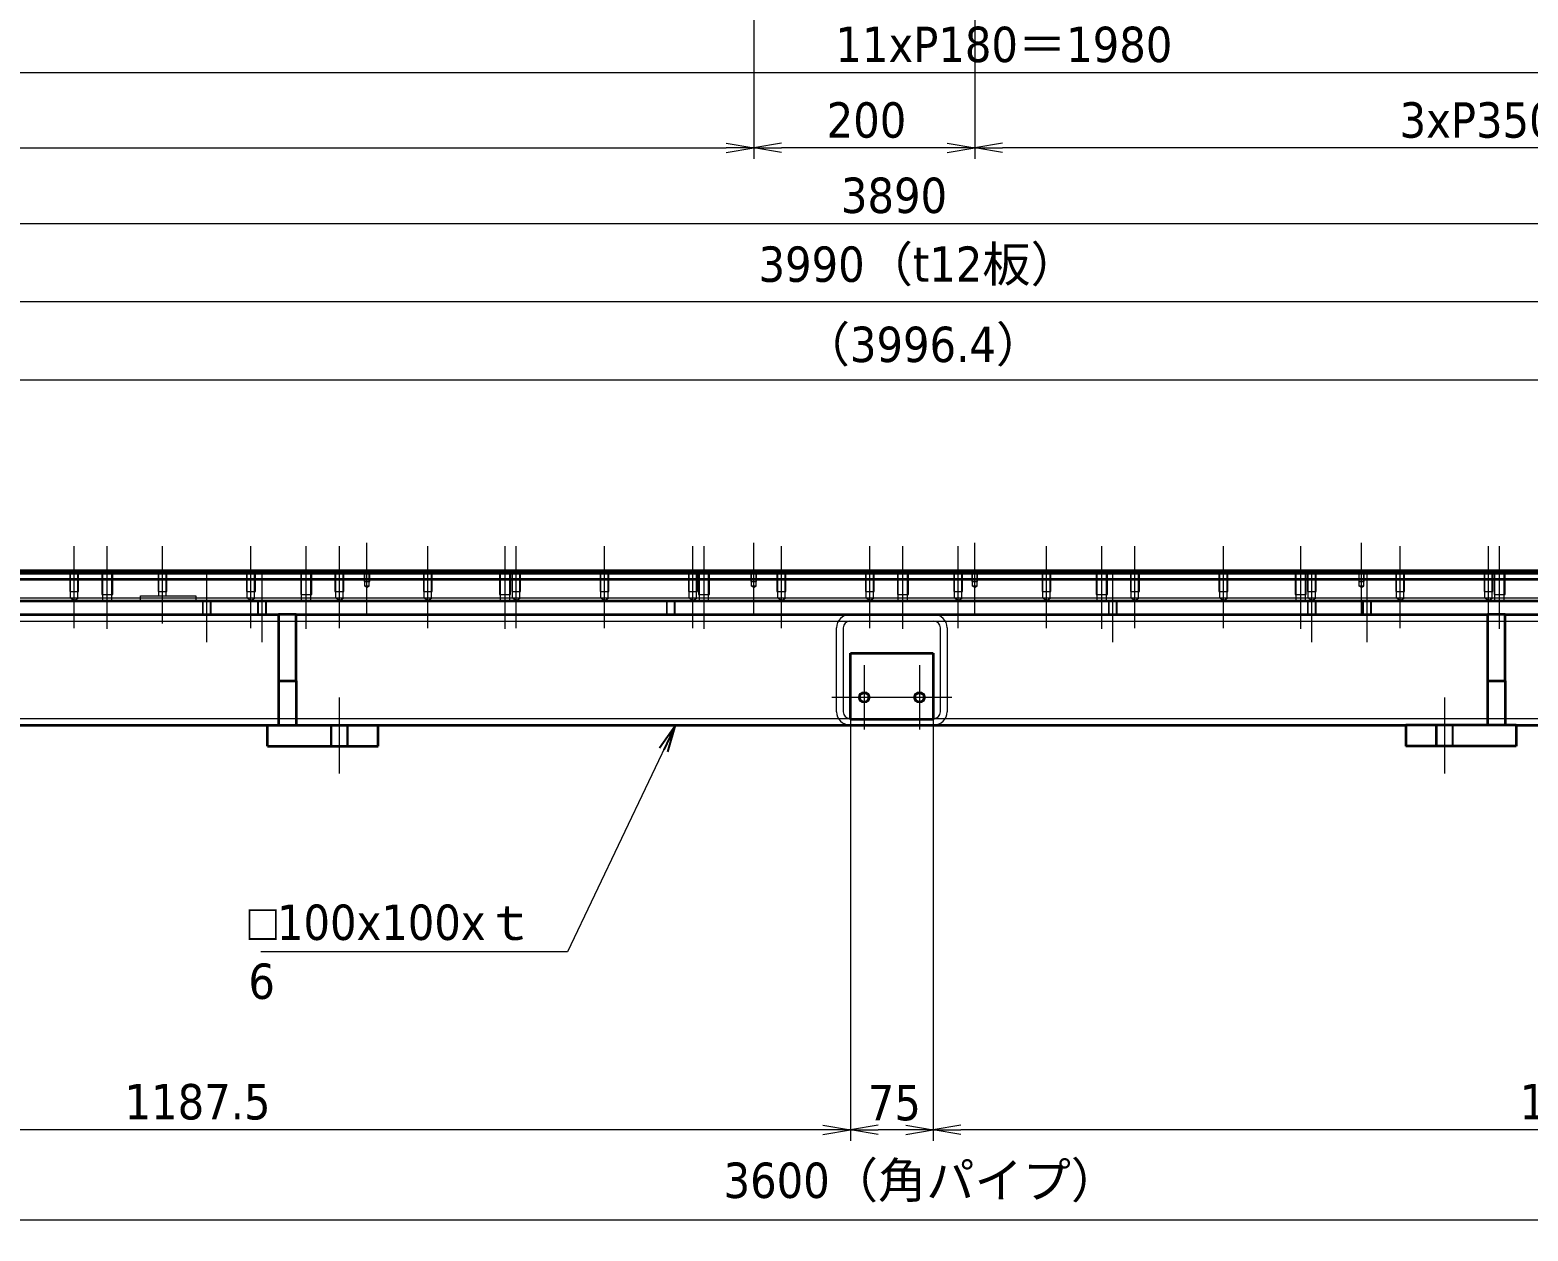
# Model space of a CAD drawing. Header units: millimetres. Extents: x -440 to 8410, y -405 to 5940.
# Drawn here: x 2692 to 4048, y 2594 to 3681 of the extents above; entities that cross this region are included whole.
import ezdxf

# ---------------------------------------------------------------- set-up
doc = ezdxf.new("R2010")
doc.units = ezdxf.units.MM
doc.header["$LTSCALE"] = 10
for name, color, linetype, lineweight in [('Center Mark (ISO)', 7, 'Continuous', 5), ('Centerline (ISO)', 7, 'Continuous', 5), ('Dimension (ISO)', 7, 'Continuous', 25), ('Hidden (ISO)', 7, 'Continuous', 5), ('Symbol (ISO)', 7, 'Continuous', 25), ('Visible (ISO)', 7, 'Continuous', 35), ('Visible Narrow (ISO)', 7, 'Continuous', 5)]:
    doc.layers.add(name, color=color, linetype=linetype, lineweight=lineweight)
doc.styles.add('Note Text (JIS)', font='tahoma.ttf')
doc.dimstyles.new('Default (JIS)', dxfattribs={"dimscale": 10, "dimtxt": 3.2, "dimasz": 2.5, "dimexe": 1, "dimexo": 0, "dimgap": 0.8, "dimtad": 1, "dimrnd": 1e-08, "dimdsep": 46, "dimtxsty": 'Note Text (JIS)', "dimblk": 'OPEN', "dimcen": 0.09, "dimdle": 10, "dimclrd": 7, "dimclre": 7, "dimclrt": 256, "dimadec": 0, "dimazin": 2, "dimtfac": 0.78125, "dimtmove": 0, "dimatfit": 3, "dimldrblk": 'OPEN', "dimfxl": 1, "dimtolj": 1, "dimtzin": 0, "dimlwd": 0, "dimlwe": 0, "dimarcsym": 0})
doc.dimstyles.new('Default (JIS)$7', dxfattribs={"dimscale": 10, "dimtxt": 3.2, "dimasz": 2.5, "dimexe": 1, "dimexo": 0, "dimgap": 0.8, "dimtad": 1, "dimrnd": 1e-08, "dimdsep": 46, "dimtxsty": 'Note Text (JIS)', "dimblk": 'OPEN', "dimcen": 0.09, "dimdle": 10, "dimclrd": 256, "dimclre": 7, "dimclrt": 256, "dimadec": 0, "dimazin": 2, "dimtfac": 0.78125, "dimtmove": 0, "dimatfit": 3, "dimldrblk": 'OPEN', "dimfxl": 1, "dimtolj": 1, "dimtzin": 0, "dimlwd": 0, "dimlwe": 0, "dimarcsym": 0})

# ---------------------------------------------------------------- blocks, each defined once
blk = doc.blocks.new('_Open')
at = {"color": 0, "linetype": 'ByBlock', "lineweight": -2}
for p, q in [((-1, 0.167), (0, 0)), ((-1, -0.167), (0, 0)), ((0, 0), (-1, 0))]:
    blk.add_line(p, q, dxfattribs=at)
blk = doc.blocks.new('*D8')
at = {"layer": 'Defpoints', "color": 0, "linetype": 'Continuous', "transparency": 16777216}
for p in [(1474.2, 4147.5), (5470.6, 4147.5), (5470.6, 3364.8)]:
    blk.add_point(p, dxfattribs=at)
at = {"layer": 'Dimension (ISO)', "color": 7, "linetype": 'Continuous', "lineweight": 0, "transparency": 16777216}
for p, q in [((1474.2, 4147.5), (1474.2, 3354.8)), ((5470.6, 4147.5), (5470.6, 3354.8)), ((1499.2, 3364.8), (5445.6, 3364.8))]:
    blk.add_line(p, q, dxfattribs=at)
at = {"layer": 'Dimension (ISO)', "color": 7, "linetype": 'Continuous', "lineweight": 0, "transparency": 16777216, "xscale": 25, "yscale": 25, "zscale": 25, "rotation": 180}
blk.add_blockref('_Open', (1474.2, 3364.8), dxfattribs=at)
at = {"layer": 'Dimension (ISO)', "color": 7, "linetype": 'Continuous', "lineweight": 0, "transparency": 16777216, "xscale": 25, "yscale": 25, "zscale": 25}
blk.add_blockref('_Open', (5470.6, 3364.8), dxfattribs=at)
at = {"layer": 'Dimension (ISO)', "linetype": 'Continuous', "lineweight": 5, "transparency": 16777216, "insert": (3390.8, 3412.8), "char_height": 32, "attachment_point": 1, "style": 'Note Text (JIS)'}
blk.add_mtext('\\A1;\\fTahoma|b0|i0;（3996.4）', dxfattribs=at)
blk = doc.blocks.new('*D9')
at = {"layer": 'Defpoints', "color": 0, "linetype": 'Continuous', "transparency": 16777216}
for p in [(1477.4, 4147.5), (5467.4, 4147.5), (1477.4, 3435.2)]:
    blk.add_point(p, dxfattribs=at)
at = {"layer": 'Dimension (ISO)', "color": 7, "linetype": 'Continuous', "lineweight": 0, "transparency": 16777216}
for p, q in [((1477.4, 4147.5), (1477.4, 3425.2)), ((5467.4, 4147.5), (5467.4, 3425.2)), ((5442.4, 3435.2), (1502.4, 3435.2))]:
    blk.add_line(p, q, dxfattribs=at)
at = {"layer": 'Dimension (ISO)', "color": 7, "linetype": 'Continuous', "lineweight": 0, "transparency": 16777216, "xscale": 25, "yscale": 25, "zscale": 25, "rotation": 180}
blk.add_blockref('_Open', (1477.4, 3435.2), dxfattribs=at)
at = {"layer": 'Dimension (ISO)', "color": 7, "linetype": 'Continuous', "lineweight": 0, "transparency": 16777216, "xscale": 25, "yscale": 25, "zscale": 25}
blk.add_blockref('_Open', (5467.4, 3435.2), dxfattribs=at)
at = {"layer": 'Dimension (ISO)', "linetype": 'Continuous', "lineweight": 5, "transparency": 16777216, "insert": (3351.7, 3485.4), "char_height": 32, "attachment_point": 1, "style": 'Note Text (JIS)'}
blk.add_mtext('\\A1;\\fTahoma|b0|i0;3990（t12板）', dxfattribs=at)
blk = doc.blocks.new('*D81')
at = {"layer": 'Defpoints', "color": 0, "linetype": 'Continuous', "transparency": 16777216}
for p in [(1672.4, 3064.2), (5272.4, 3064.2), (1672.4, 2604.2)]:
    blk.add_point(p, dxfattribs=at)
at = {"layer": 'Dimension (ISO)', "color": 7, "linetype": 'Continuous', "lineweight": 0, "transparency": 16777216}
for p, q in [((1672.4, 3064.2), (1672.4, 2594.2)), ((5272.4, 3064.2), (5272.4, 2594.2)), ((5247.4, 2604.2), (1697.4, 2604.2))]:
    blk.add_line(p, q, dxfattribs=at)
at = {"layer": 'Dimension (ISO)', "color": 7, "linetype": 'Continuous', "lineweight": 0, "transparency": 16777216, "xscale": 25, "yscale": 25, "zscale": 25, "rotation": 180}
blk.add_blockref('_Open', (1672.4, 2604.2), dxfattribs=at)
at = {"layer": 'Dimension (ISO)', "color": 7, "linetype": 'Continuous', "lineweight": 0, "transparency": 16777216, "xscale": 25, "yscale": 25, "zscale": 25}
blk.add_blockref('_Open', (5272.4, 2604.2), dxfattribs=at)
at = {"layer": 'Dimension (ISO)', "linetype": 'Continuous', "lineweight": 5, "transparency": 16777216, "insert": (3320.1, 2656.2), "char_height": 32, "attachment_point": 1, "style": 'Note Text (JIS)'}
blk.add_mtext('\\A1;\\fTahoma|b0|i0;3600（角パイプ）', dxfattribs=at)
blk = doc.blocks.new('*D88')
at = {"layer": 'Defpoints', "color": 0, "linetype": 'Continuous', "transparency": 16777216}
for p in [(3509.9, 3057.2), (4697.4, 3057.2), (3509.9, 2685.8)]:
    blk.add_point(p, dxfattribs=at)
at = {"layer": 'Dimension (ISO)', "color": 7, "linetype": 'Continuous', "lineweight": 0, "transparency": 16777216}
for p, q in [((3509.9, 3057.2), (3509.9, 2675.8)), ((4697.4, 3057.2), (4697.4, 2675.8)), ((4672.4, 2685.8), (3534.9, 2685.8))]:
    blk.add_line(p, q, dxfattribs=at)
at = {"layer": 'Dimension (ISO)', "color": 7, "linetype": 'Continuous', "lineweight": 0, "transparency": 16777216, "xscale": 25, "yscale": 25, "zscale": 25, "rotation": 180}
blk.add_blockref('_Open', (3509.9, 2685.8), dxfattribs=at)
at = {"layer": 'Dimension (ISO)', "color": 7, "linetype": 'Continuous', "lineweight": 0, "transparency": 16777216, "xscale": 25, "yscale": 25, "zscale": 25}
blk.add_blockref('_Open', (4697.4, 2685.8), dxfattribs=at)
at = {"layer": 'Dimension (ISO)', "linetype": 'Continuous', "lineweight": 5, "transparency": 16777216, "insert": (4040.5, 2727.3), "char_height": 32, "attachment_point": 1, "style": 'Note Text (JIS)'}
blk.add_mtext('\\A1;1187.5', dxfattribs=at)
blk = doc.blocks.new('*D89')
at = {"layer": 'Defpoints', "color": 0, "linetype": 'Continuous', "transparency": 16777216}
for p in [(3434.9, 3057.2), (3509.9, 3057.2), (3434.9, 2685.8)]:
    blk.add_point(p, dxfattribs=at)
at = {"layer": 'Dimension (ISO)', "color": 7, "linetype": 'Continuous', "lineweight": 0, "transparency": 16777216}
for p, q in [((3434.9, 3057.2), (3434.9, 2675.8)), ((3509.9, 3057.2), (3509.9, 2675.8)), ((3484.9, 2685.8), (3459.9, 2685.8))]:
    blk.add_line(p, q, dxfattribs=at)
at = {"layer": 'Dimension (ISO)', "color": 7, "linetype": 'Continuous', "lineweight": 0, "transparency": 16777216, "xscale": 25, "yscale": 25, "zscale": 25, "rotation": 180}
blk.add_blockref('_Open', (3434.9, 2685.8), dxfattribs=at)
at = {"layer": 'Dimension (ISO)', "color": 7, "linetype": 'Continuous', "lineweight": 0, "transparency": 16777216, "xscale": 25, "yscale": 25, "zscale": 25}
blk.add_blockref('_Open', (3509.9, 2685.8), dxfattribs=at)
at = {"layer": 'Dimension (ISO)', "linetype": 'Continuous', "lineweight": 5, "transparency": 16777216, "insert": (3450.6, 2726.5), "char_height": 32, "attachment_point": 1, "style": 'Note Text (JIS)'}
blk.add_mtext('\\A1;75', dxfattribs=at)
blk = doc.blocks.new('*D90')
at = {"layer": 'Defpoints', "color": 0, "linetype": 'Continuous', "transparency": 16777216}
for p in [(2247.4, 3057.2), (3434.9, 3057.2), (2247.4, 2685.8)]:
    blk.add_point(p, dxfattribs=at)
at = {"layer": 'Dimension (ISO)', "color": 7, "linetype": 'Continuous', "lineweight": 0, "transparency": 16777216}
for p, q in [((2247.4, 3057.2), (2247.4, 2675.8)), ((3434.9, 3057.2), (3434.9, 2675.8)), ((3409.9, 2685.8), (2272.4, 2685.8))]:
    blk.add_line(p, q, dxfattribs=at)
at = {"layer": 'Dimension (ISO)', "color": 7, "linetype": 'Continuous', "lineweight": 0, "transparency": 16777216, "xscale": 25, "yscale": 25, "zscale": 25, "rotation": 180}
blk.add_blockref('_Open', (2247.4, 2685.8), dxfattribs=at)
at = {"layer": 'Dimension (ISO)', "color": 7, "linetype": 'Continuous', "lineweight": 0, "transparency": 16777216, "xscale": 25, "yscale": 25, "zscale": 25}
blk.add_blockref('_Open', (3434.9, 2685.8), dxfattribs=at)
at = {"layer": 'Dimension (ISO)', "linetype": 'Continuous', "lineweight": 5, "transparency": 16777216, "insert": (2778, 2727.3), "char_height": 32, "attachment_point": 1, "style": 'Note Text (JIS)'}
blk.add_mtext('\\A1;1187.5', dxfattribs=at)
blk = doc.blocks.new('*D114')
at = {"layer": 'Defpoints', "color": 0, "linetype": 'Continuous', "transparency": 16777216}
for p in [(1527.4, 4122.5), (5417.4, 4122.5), (5417.4, 3506.2)]:
    blk.add_point(p, dxfattribs=at)
at = {"layer": 'Dimension (ISO)', "color": 7, "linetype": 'Continuous', "lineweight": 0, "transparency": 16777216}
for p, q in [((1527.4, 4122.5), (1527.4, 3496.2)), ((5417.4, 4122.5), (5417.4, 3496.2)), ((1552.4, 3506.2), (5392.4, 3506.2))]:
    blk.add_line(p, q, dxfattribs=at)
at = {"layer": 'Dimension (ISO)', "color": 7, "linetype": 'Continuous', "lineweight": 0, "transparency": 16777216, "xscale": 25, "yscale": 25, "zscale": 25, "rotation": 180}
blk.add_blockref('_Open', (1527.4, 3506.2), dxfattribs=at)
at = {"layer": 'Dimension (ISO)', "color": 7, "linetype": 'Continuous', "lineweight": 0, "transparency": 16777216, "xscale": 25, "yscale": 25, "zscale": 25}
blk.add_blockref('_Open', (5417.4, 3506.2), dxfattribs=at)
at = {"layer": 'Dimension (ISO)', "linetype": 'Continuous', "lineweight": 5, "transparency": 16777216, "insert": (3426.3, 3547.7), "char_height": 32, "attachment_point": 1, "style": 'Note Text (JIS)'}
blk.add_mtext('\\A1;3890', dxfattribs=at)
blk = doc.blocks.new('*D184')
at = {"layer": 'Defpoints', "color": 0, "linetype": 'Continuous', "transparency": 16777216}
for p in [(2582.4, 4305.3), (4562.4, 4305.3), (4562.4, 3642.8)]:
    blk.add_point(p, dxfattribs=at)
at = {"layer": 'Dimension (ISO)', "color": 7, "linetype": 'Continuous', "lineweight": 0, "transparency": 16777216}
for p, q in [((2582.4, 4305.3), (2582.4, 3632.8)), ((4562.4, 4305.3), (4562.4, 3632.8)), ((2607.4, 3642.8), (4537.4, 3642.8))]:
    blk.add_line(p, q, dxfattribs=at)
at = {"layer": 'Dimension (ISO)', "color": 7, "linetype": 'Continuous', "lineweight": 0, "transparency": 16777216, "xscale": 25, "yscale": 25, "zscale": 25, "rotation": 180}
blk.add_blockref('_Open', (2582.4, 3642.8), dxfattribs=at)
at = {"layer": 'Dimension (ISO)', "color": 7, "linetype": 'Continuous', "lineweight": 0, "transparency": 16777216, "xscale": 25, "yscale": 25, "zscale": 25}
blk.add_blockref('_Open', (4562.4, 3642.8), dxfattribs=at)
at = {"layer": 'Dimension (ISO)', "linetype": 'Continuous', "lineweight": 5, "transparency": 16777216, "insert": (3421.3, 3684.3), "char_height": 32, "attachment_point": 1, "style": 'Note Text (JIS)'}
blk.add_mtext('\\A1;\\fTahoma|b0|i0;11xP180＝1980', dxfattribs=at)
blk = doc.blocks.new('*D185')
at = {"layer": 'Defpoints', "color": 0, "linetype": 'Continuous', "transparency": 16777216}
for p in [(3547.4, 4339.4), (4597.4, 4339.4), (3547.4, 3574.6)]:
    blk.add_point(p, dxfattribs=at)
at = {"layer": 'Dimension (ISO)', "color": 7, "linetype": 'Continuous', "lineweight": 0, "transparency": 16777216}
for p, q in [((3547.4, 4339.4), (3547.4, 3564.6)), ((4597.4, 4339.4), (4597.4, 3564.6)), ((4572.4, 3574.6), (3572.4, 3574.6))]:
    blk.add_line(p, q, dxfattribs=at)
at = {"layer": 'Dimension (ISO)', "color": 7, "linetype": 'Continuous', "lineweight": 0, "transparency": 16777216, "xscale": 25, "yscale": 25, "zscale": 25, "rotation": 180}
blk.add_blockref('_Open', (3547.4, 3574.6), dxfattribs=at)
at = {"layer": 'Dimension (ISO)', "color": 7, "linetype": 'Continuous', "lineweight": 0, "transparency": 16777216, "xscale": 25, "yscale": 25, "zscale": 25}
blk.add_blockref('_Open', (4597.4, 3574.6), dxfattribs=at)
at = {"layer": 'Dimension (ISO)', "linetype": 'Continuous', "lineweight": 5, "transparency": 16777216, "insert": (3931.9, 3615.9), "char_height": 32, "attachment_point": 1, "style": 'Note Text (JIS)'}
blk.add_mtext('\\A1;\\fTahoma|b0|i0;3xP350＝1050', dxfattribs=at)
blk = doc.blocks.new('*D186')
at = {"layer": 'Defpoints', "color": 0, "linetype": 'Continuous', "transparency": 16777216}
for p in [(3347.4, 4339.4), (3547.4, 4339.4), (3347.4, 3574.6)]:
    blk.add_point(p, dxfattribs=at)
at = {"layer": 'Dimension (ISO)', "color": 7, "linetype": 'Continuous', "lineweight": 0, "transparency": 16777216}
for p, q in [((3347.4, 4339.4), (3347.4, 3564.6)), ((3547.4, 4339.4), (3547.4, 3564.6)), ((3522.4, 3574.6), (3372.4, 3574.6))]:
    blk.add_line(p, q, dxfattribs=at)
at = {"layer": 'Dimension (ISO)', "color": 7, "linetype": 'Continuous', "lineweight": 0, "transparency": 16777216, "xscale": 25, "yscale": 25, "zscale": 25, "rotation": 180}
blk.add_blockref('_Open', (3347.4, 3574.6), dxfattribs=at)
at = {"layer": 'Dimension (ISO)', "color": 7, "linetype": 'Continuous', "lineweight": 0, "transparency": 16777216, "xscale": 25, "yscale": 25, "zscale": 25}
blk.add_blockref('_Open', (3547.4, 3574.6), dxfattribs=at)
at = {"layer": 'Dimension (ISO)', "linetype": 'Continuous', "lineweight": 5, "transparency": 16777216, "insert": (3413.4, 3615.9), "char_height": 32, "attachment_point": 1, "style": 'Note Text (JIS)'}
blk.add_mtext('\\A1;200', dxfattribs=at)
blk = doc.blocks.new('*D188')
at = {"layer": 'Defpoints', "color": 0, "linetype": 'Continuous', "transparency": 16777216}
for p in [(1597.4, 4339.4), (3347.4, 4339.4), (3347.4, 3574.6)]:
    blk.add_point(p, dxfattribs=at)
at = {"layer": 'Dimension (ISO)', "color": 7, "linetype": 'Continuous', "lineweight": 0, "transparency": 16777216}
for p, q in [((1597.4, 4339.4), (1597.4, 3564.6)), ((3347.4, 4339.4), (3347.4, 3564.6)), ((1622.4, 3574.6), (3322.4, 3574.6))]:
    blk.add_line(p, q, dxfattribs=at)
at = {"layer": 'Dimension (ISO)', "color": 7, "linetype": 'Continuous', "lineweight": 0, "transparency": 16777216, "xscale": 25, "yscale": 25, "zscale": 25, "rotation": 180}
blk.add_blockref('_Open', (1597.4, 3574.6), dxfattribs=at)
at = {"layer": 'Dimension (ISO)', "color": 7, "linetype": 'Continuous', "lineweight": 0, "transparency": 16777216, "xscale": 25, "yscale": 25, "zscale": 25}
blk.add_blockref('_Open', (3347.4, 3574.6), dxfattribs=at)
at = {"layer": 'Dimension (ISO)', "linetype": 'Continuous', "lineweight": 5, "transparency": 16777216, "insert": (2332.2, 3615.9), "char_height": 32, "attachment_point": 1, "style": 'Note Text (JIS)'}
blk.add_mtext('\\A1;\\fTahoma|b0|i0;5xP350＝1750', dxfattribs=at)

msp = doc.modelspace()

# ---------------------------------------------------------------- linework, layer by layer
at = {"layer": 'Center Mark (ISO)', "linetype": 'Continuous'}
for p, q in [((3447.376, 3106.432), (3447.376, 3048.056)), ((3497.376, 3106.432), (3497.376, 3048.056)), ((3476.564, 3077.244), (3418.188, 3077.244)), ((3526.564, 3077.244), (3468.188, 3077.244))]:
    msp.add_line(p, q, dxfattribs=at)
at = {"layer": 'Centerline (ISO)', "linetype": 'Continuous'}
for p, q in [((2732.376, 3140.047), (2732.376, 3214.244)), ((2762.376, 3139.244), (2762.376, 3214.244)), ((2812.376, 3144.244), (2812.376, 3214.244)), ((2892.376, 3140.047), (2892.376, 3214.244)), ((2942.376, 3139.244), (2942.376, 3214.244)), ((2972.376, 3140.047), (2972.376, 3214.244)), ((2997.376, 3151.802), (2997.376, 3217.244)), ((3052.376, 3140.047), (3052.376, 3214.244)), ((3122.376, 3139.244), (3122.376, 3214.244)), ((3132.376, 3140.047), (3132.376, 3214.244)), ((3212.376, 3140.047), (3212.376, 3214.244)), ((3292.376, 3140.047), (3292.376, 3214.244)), ((3302.376, 3139.244), (3302.376, 3214.244)), ((3347.376, 3151.802), (3347.376, 3217.244)), ((3372.376, 3140.047), (3372.376, 3214.244)), ((3452.376, 3140.047), (3452.376, 3214.244)), ((3482.376, 3139.244), (3482.376, 3214.244)), ((3532.376, 3140.047), (3532.376, 3214.244)), ((3547.376, 3151.802), (3547.376, 3217.244)), ((3612.376, 3140.047), (3612.376, 3214.244)), ((3662.376, 3139.244), (3662.376, 3214.244)), ((3692.376, 3140.047), (3692.376, 3214.244)), ((3772.376, 3140.047), (3772.376, 3214.244)), ((3842.376, 3139.244), (3842.376, 3214.244)), ((3897.376, 3151.802), (3897.376, 3217.244)), ((3932.376, 3140.047), (3932.376, 3214.244)), ((4012.376, 3140.047), (4012.376, 3214.244)), ((4022.376, 3139.244), (4022.376, 3214.244)), ((2852.376, 3127.244), (2852.376, 3189.244)), ((2902.376, 3127.244), (2902.376, 3189.244)), ((3672.376, 3127.244), (3672.376, 3189.244)), ((3852.376, 3127.244), (3852.376, 3189.244)), ((3902.376, 3127.244), (3902.376, 3189.244)), ((2972.376, 3008.244), (2972.376, 3077.244)), ((3972.376, 3077.244), (3972.376, 3008.244))]:
    msp.add_line(p, q, dxfattribs=at)
at = {"layer": 'Hidden (ISO)'}
for p, q in [((2728.376, 3189.244), (2728.376, 3173.244)), ((2729.052, 3167.044), (2729.052, 3189.244)), ((2735.699, 3167.044), (2735.699, 3189.244)), ((2736.376, 3173.244), (2736.376, 3189.244)), ((2757.376, 3189.244), (2757.376, 3170.244)), ((2758.188, 3164.244), (2758.188, 3189.244)), ((2766.564, 3164.244), (2766.564, 3189.244)), ((2767.376, 3170.244), (2767.376, 3189.244)), ((2808.376, 3189.244), (2808.376, 3173.244)), ((2809.052, 3169.244), (2809.052, 3189.244)), ((2815.699, 3169.244), (2815.699, 3189.244)), ((2816.376, 3173.244), (2816.376, 3189.244)), ((2888.376, 3189.244), (2888.376, 3173.244)), ((2889.052, 3167.044), (2889.052, 3189.244)), ((2895.699, 3167.044), (2895.699, 3189.244)), ((2896.376, 3173.244), (2896.376, 3189.244)), ((2937.376, 3189.244), (2937.376, 3170.244)), ((2938.188, 3164.244), (2938.188, 3189.244)), ((2946.564, 3164.244), (2946.564, 3189.244)), ((2947.376, 3170.244), (2947.376, 3189.244)), ((2968.376, 3189.244), (2968.376, 3173.244)), ((2969.052, 3167.044), (2969.052, 3189.244)), ((2975.699, 3167.044), (2975.699, 3189.244)), ((2976.376, 3173.244), (2976.376, 3189.244)), ((2994.876, 3192.244), (2994.876, 3182.244)), ((2995.309, 3178.044), (2995.309, 3192.244)), ((2999.443, 3178.044), (2999.443, 3192.244)), ((2999.876, 3182.244), (2999.876, 3192.244)), ((3048.376, 3189.244), (3048.376, 3173.244)), ((3049.052, 3167.044), (3049.052, 3189.244)), ((3055.699, 3167.044), (3055.699, 3189.244)), ((3056.376, 3173.244), (3056.376, 3189.244)), ((3117.376, 3189.244), (3117.376, 3170.244)), ((3118.188, 3164.244), (3118.188, 3189.244)), ((3126.564, 3164.244), (3126.564, 3189.244)), ((3127.376, 3170.244), (3127.376, 3189.244)), ((3128.376, 3189.244), (3128.376, 3173.244)), ((3129.052, 3167.044), (3129.052, 3189.244)), ((3135.699, 3167.044), (3135.699, 3189.244)), ((3136.376, 3173.244), (3136.376, 3189.244)), ((3208.376, 3189.244), (3208.376, 3173.244)), ((3209.052, 3167.044), (3209.052, 3189.244)), ((3215.699, 3167.044), (3215.699, 3189.244)), ((3216.376, 3173.244), (3216.376, 3189.244)), ((3288.376, 3189.244), (3288.376, 3173.244)), ((3289.052, 3167.044), (3289.052, 3189.244)), ((3295.699, 3167.044), (3295.699, 3189.244)), ((3296.376, 3173.244), (3296.376, 3189.244)), ((3297.376, 3189.244), (3297.376, 3170.244)), ((3298.188, 3164.244), (3298.188, 3189.244)), ((3306.564, 3164.244), (3306.564, 3189.244)), ((3307.376, 3170.244), (3307.376, 3189.244)), ((3344.876, 3192.244), (3344.876, 3182.244)), ((3345.309, 3178.044), (3345.309, 3192.244)), ((3349.443, 3178.044), (3349.443, 3192.244)), ((3349.876, 3182.244), (3349.876, 3192.244)), ((3368.376, 3189.244), (3368.376, 3173.244)), ((3369.052, 3167.044), (3369.052, 3189.244)), ((3375.699, 3167.044), (3375.699, 3189.244)), ((3376.376, 3173.244), (3376.376, 3189.244)), ((3448.376, 3189.244), (3448.376, 3173.244)), ((3449.052, 3167.044), (3449.052, 3189.244)), ((3455.699, 3167.044), (3455.699, 3189.244)), ((3456.376, 3173.244), (3456.376, 3189.244)), ((3477.376, 3189.244), (3477.376, 3170.244)), ((3478.188, 3164.244), (3478.188, 3189.244)), ((3486.564, 3164.244), (3486.564, 3189.244)), ((3487.376, 3170.244), (3487.376, 3189.244)), ((3528.376, 3189.244), (3528.376, 3173.244)), ((3529.052, 3167.044), (3529.052, 3189.244)), ((3535.699, 3167.044), (3535.699, 3189.244)), ((3536.376, 3173.244), (3536.376, 3189.244)), ((3544.876, 3192.244), (3544.876, 3182.244)), ((3545.309, 3178.044), (3545.309, 3192.244)), ((3549.443, 3178.044), (3549.443, 3192.244)), ((3549.876, 3182.244), (3549.876, 3192.244)), ((3608.376, 3189.244), (3608.376, 3173.244)), ((3609.052, 3167.044), (3609.052, 3189.244)), ((3615.699, 3167.044), (3615.699, 3189.244)), ((3616.376, 3173.244), (3616.376, 3189.244)), ((3657.376, 3189.244), (3657.376, 3170.244)), ((3658.188, 3164.244), (3658.188, 3189.244)), ((3666.564, 3164.244), (3666.564, 3189.244)), ((3667.376, 3170.244), (3667.376, 3189.244)), ((3688.376, 3189.244), (3688.376, 3173.244)), ((3689.052, 3167.044), (3689.052, 3189.244)), ((3695.699, 3167.044), (3695.699, 3189.244)), ((3696.376, 3173.244), (3696.376, 3189.244)), ((3768.376, 3189.244), (3768.376, 3173.244)), ((3769.052, 3167.044), (3769.052, 3189.244)), ((3775.699, 3167.044), (3775.699, 3189.244)), ((3776.376, 3173.244), (3776.376, 3189.244)), ((3837.376, 3189.244), (3837.376, 3170.244)), ((3838.188, 3164.244), (3838.188, 3189.244)), ((3846.564, 3164.244), (3846.564, 3189.244)), ((3847.376, 3170.244), (3847.376, 3189.244)), ((3848.376, 3189.244), (3848.376, 3173.244)), ((3849.052, 3167.044), (3849.052, 3189.244)), ((3855.699, 3167.044), (3855.699, 3189.244)), ((3856.376, 3173.244), (3856.376, 3189.244)), ((3894.876, 3192.244), (3894.876, 3182.244)), ((3895.309, 3178.044), (3895.309, 3192.244)), ((3899.443, 3178.044), (3899.443, 3192.244)), ((3899.876, 3182.244), (3899.876, 3192.244)), ((3928.376, 3189.244), (3928.376, 3173.244)), ((3929.052, 3167.044), (3929.052, 3189.244)), ((3935.699, 3167.044), (3935.699, 3189.244)), ((3936.376, 3173.244), (3936.376, 3189.244)), ((4008.376, 3189.244), (4008.376, 3173.244)), ((4009.052, 3167.044), (4009.052, 3189.244)), ((4015.699, 3167.044), (4015.699, 3189.244)), ((4016.376, 3173.244), (4016.376, 3189.244)), ((4017.376, 3189.244), (4017.376, 3170.244)), ((4018.188, 3164.244), (4018.188, 3189.244)), ((4026.564, 3164.244), (4026.564, 3189.244)), ((4027.376, 3170.244), (4027.376, 3189.244)), ((2728.376, 3173.244), (2736.376, 3173.244)), ((2808.376, 3173.244), (2816.376, 3173.244)), ((2888.376, 3173.244), (2896.376, 3173.244)), ((2968.376, 3173.244), (2976.376, 3173.244)), ((2994.876, 3182.244), (2999.876, 3182.244)), ((2999.443, 3178.044), (2995.309, 3178.044)), ((2997.376, 3176.802), (2995.309, 3178.044)), ((2997.376, 3176.802), (2999.443, 3178.044)), ((3048.376, 3173.244), (3056.376, 3173.244)), ((3128.376, 3173.244), (3136.376, 3173.244)), ((3208.376, 3173.244), (3216.376, 3173.244)), ((3288.376, 3173.244), (3296.376, 3173.244)), ((3344.876, 3182.244), (3349.876, 3182.244)), ((3349.443, 3178.044), (3345.309, 3178.044)), ((3347.376, 3176.802), (3345.309, 3178.044)), ((3347.376, 3176.802), (3349.443, 3178.044)), ((3368.376, 3173.244), (3376.376, 3173.244)), ((3448.376, 3173.244), (3456.376, 3173.244)), ((3528.376, 3173.244), (3536.376, 3173.244)), ((3544.876, 3182.244), (3549.876, 3182.244)), ((3549.443, 3178.044), (3545.309, 3178.044)), ((3547.376, 3176.802), (3545.309, 3178.044)), ((3547.376, 3176.802), (3549.443, 3178.044)), ((3608.376, 3173.244), (3616.376, 3173.244)), ((3688.376, 3173.244), (3696.376, 3173.244)), ((3768.376, 3173.244), (3776.376, 3173.244)), ((3848.376, 3173.244), (3856.376, 3173.244)), ((3894.876, 3182.244), (3899.876, 3182.244)), ((3899.443, 3178.044), (3895.309, 3178.044)), ((3897.376, 3176.802), (3895.309, 3178.044)), ((3897.376, 3176.802), (3899.443, 3178.044)), ((3928.376, 3173.244), (3936.376, 3173.244)), ((4008.376, 3173.244), (4016.376, 3173.244)), ((1477.376, 3167.444), (5467.376, 3167.444)), ((2735.699, 3167.044), (2729.052, 3167.044)), ((2732.376, 3165.047), (2729.052, 3167.044)), ((2732.376, 3165.047), (2735.699, 3167.044)), ((2757.376, 3170.244), (2767.376, 3170.244)), ((2792.376, 3164.244), (2792.376, 3169.244)), ((2792.376, 3169.244), (2842.376, 3169.244)), ((2842.376, 3169.244), (2842.376, 3164.244)), ((2848.376, 3164.244), (2848.376, 3152.244)), ((2849.052, 3152.244), (2849.052, 3164.244)), ((2855.699, 3152.244), (2855.699, 3164.244)), ((2856.376, 3152.244), (2856.376, 3164.244)), ((2895.699, 3167.044), (2889.052, 3167.044)), ((2892.376, 3165.047), (2889.052, 3167.044)), ((2892.376, 3165.047), (2895.699, 3167.044)), ((2898.376, 3164.244), (2898.376, 3152.244)), ((2899.052, 3152.244), (2899.052, 3164.244)), ((2905.699, 3152.244), (2905.699, 3164.244)), ((2906.376, 3152.244), (2906.376, 3164.244)), ((2937.376, 3170.244), (2947.376, 3170.244)), ((2975.699, 3167.044), (2969.052, 3167.044)), ((2972.376, 3165.047), (2969.052, 3167.044)), ((2972.376, 3165.047), (2975.699, 3167.044)), ((3055.699, 3167.044), (3049.052, 3167.044)), ((3052.376, 3165.047), (3049.052, 3167.044)), ((3052.376, 3165.047), (3055.699, 3167.044)), ((3117.376, 3170.244), (3127.376, 3170.244)), ((3135.699, 3167.044), (3129.052, 3167.044)), ((3132.376, 3165.047), (3129.052, 3167.044)), ((3132.376, 3165.047), (3135.699, 3167.044)), ((3215.699, 3167.044), (3209.052, 3167.044)), ((3212.376, 3165.047), (3209.052, 3167.044)), ((3212.376, 3165.047), (3215.699, 3167.044)), ((3268.376, 3164.244), (3268.376, 3152.244)), ((3269.052, 3152.244), (3269.052, 3164.244)), ((3275.699, 3152.244), (3275.699, 3164.244)), ((3276.376, 3152.244), (3276.376, 3164.244)), ((3295.699, 3167.044), (3289.052, 3167.044)), ((3292.376, 3165.047), (3289.052, 3167.044)), ((3292.376, 3165.047), (3295.699, 3167.044)), ((3297.376, 3170.244), (3307.376, 3170.244)), ((3375.699, 3167.044), (3369.052, 3167.044)), ((3372.376, 3165.047), (3369.052, 3167.044)), ((3372.376, 3165.047), (3375.699, 3167.044)), ((3455.699, 3167.044), (3449.052, 3167.044)), ((3452.376, 3165.047), (3449.052, 3167.044)), ((3452.376, 3165.047), (3455.699, 3167.044)), ((3477.376, 3170.244), (3487.376, 3170.244)), ((3535.699, 3167.044), (3529.052, 3167.044)), ((3532.376, 3165.047), (3529.052, 3167.044)), ((3532.376, 3165.047), (3535.699, 3167.044)), ((3615.699, 3167.044), (3609.052, 3167.044)), ((3612.376, 3165.047), (3609.052, 3167.044)), ((3612.376, 3165.047), (3615.699, 3167.044)), ((3657.376, 3170.244), (3667.376, 3170.244)), ((3668.376, 3164.244), (3668.376, 3152.244)), ((3669.052, 3152.244), (3669.052, 3164.244)), ((3675.699, 3152.244), (3675.699, 3164.244)), ((3676.376, 3152.244), (3676.376, 3164.244)), ((3695.699, 3167.044), (3689.052, 3167.044)), ((3692.376, 3165.047), (3689.052, 3167.044)), ((3692.376, 3165.047), (3695.699, 3167.044)), ((3775.699, 3167.044), (3769.052, 3167.044)), ((3772.376, 3165.047), (3769.052, 3167.044)), ((3772.376, 3165.047), (3775.699, 3167.044)), ((3837.376, 3170.244), (3847.376, 3170.244)), ((3848.376, 3164.244), (3848.376, 3152.244)), ((3855.699, 3167.044), (3849.052, 3167.044)), ((3852.376, 3165.047), (3849.052, 3167.044)), ((3849.052, 3152.244), (3849.052, 3164.244)), ((3852.376, 3165.047), (3855.699, 3167.044)), ((3855.699, 3152.244), (3855.699, 3164.244)), ((3856.376, 3152.244), (3856.376, 3164.244)), ((3898.376, 3164.244), (3898.376, 3152.244)), ((3899.052, 3152.244), (3899.052, 3164.244)), ((3905.699, 3152.244), (3905.699, 3164.244)), ((3906.376, 3152.244), (3906.376, 3164.244)), ((3935.699, 3167.044), (3929.052, 3167.044)), ((3932.376, 3165.047), (3929.052, 3167.044)), ((3932.376, 3165.047), (3935.699, 3167.044)), ((4015.699, 3167.044), (4009.052, 3167.044)), ((4012.376, 3165.047), (4009.052, 3167.044)), ((4012.376, 3165.047), (4015.699, 3167.044)), ((4017.376, 3170.244), (4027.376, 3170.244)), ((1684.376, 3146.244), (5260.376, 3146.244)), ((3422.376, 3064.244), (3422.376, 3140.244)), ((3428.376, 3140.244), (3428.376, 3064.244)), ((3516.376, 3064.244), (3516.376, 3140.244)), ((3522.376, 3140.244), (3522.376, 3064.244)), ((1684.376, 3058.244), (5260.376, 3058.244)), ((2964.376, 3052.244), (2964.376, 3033.244)), ((2965.458, 3033.244), (2965.458, 3052.244)), ((2979.293, 3033.244), (2979.293, 3052.244)), ((2980.376, 3033.244), (2980.376, 3052.244)), ((3964.376, 3052.244), (3964.376, 3033.244)), ((3965.458, 3052.244), (3965.458, 3033.244)), ((3979.293, 3052.244), (3979.293, 3033.244)), ((3980.376, 3033.244), (3980.376, 3052.244))]:
    msp.add_line(p, q, dxfattribs=at)
for centre, radius, start, end in [((3434.376, 3140.244), 12, 90, 180), ((3434.376, 3140.244), 6, 90, 180), ((3510.376, 3140.244), 12, 0, 90), ((3510.376, 3140.244), 6, 0, 90), ((3434.376, 3064.244), 12, 180, 270), ((3434.376, 3064.244), 6, 180, 270), ((3510.376, 3064.244), 6, 270, 0), ((3510.376, 3064.244), 12, 270, 0)]:
    msp.add_arc(centre, radius, start, end, dxfattribs=at)
at = {"layer": 'Visible (ISO)'}
for p, q in [((1492.376, 3192.244), (5452.376, 3192.244)), ((5452.376, 3189.244), (1492.376, 3189.244)), ((1533.7, 3184.244), (5411.051, 3184.244)), ((5467.376, 3164.244), (1477.376, 3164.244)), ((1865.376, 3152.244), (2917.376, 3152.244)), ((2933.376, 3152.244), (2917.376, 3152.244)), ((2917.376, 3152.244), (2917.376, 3092.244)), ((2933.376, 3152.244), (4011.376, 3152.244)), ((2933.376, 3092.244), (2933.376, 3152.244)), ((4027.376, 3152.244), (4011.376, 3152.244)), ((4011.376, 3152.244), (4011.376, 3092.244)), ((4027.376, 3152.244), (5079.376, 3152.244)), ((4027.376, 3092.244), (4027.376, 3152.244)), ((3434.876, 3117.244), (3509.876, 3117.244)), ((3434.876, 3057.244), (3434.876, 3117.244)), ((3509.876, 3117.244), (3509.876, 3057.244)), ((2917.376, 3092.244), (2933.376, 3092.244)), ((2917.376, 3092.244), (2917.376, 3052.244)), ((2933.376, 3092.244), (2933.376, 3052.244)), ((4011.376, 3092.244), (4027.376, 3092.244)), ((4011.376, 3092.244), (4011.376, 3052.244)), ((4027.376, 3092.244), (4027.376, 3052.244)), ((1957.376, 3052.244), (2907.376, 3052.244)), ((2907.376, 3052.244), (3007.376, 3052.244)), ((2907.376, 3033.244), (2907.376, 3052.244)), ((3007.376, 3033.244), (3007.376, 3052.244)), ((3007.376, 3052.244), (3937.376, 3052.244)), ((3509.876, 3057.244), (3434.876, 3057.244)), ((4037.376, 3052.244), (3937.376, 3052.244)), ((3937.376, 3052.244), (3937.376, 3033.244)), ((4037.376, 3052.244), (4037.376, 3033.244)), ((4037.376, 3052.244), (4987.376, 3052.244)), ((2907.376, 3033.244), (3007.376, 3033.244)), ((4037.376, 3033.244), (3937.376, 3033.244))]:
    msp.add_line(p, q, dxfattribs=at)
for centre in [(3447.376, 3077.244), (3497.376, 3077.244)]:
    msp.add_circle(centre, 4.188, dxfattribs=at)
at = {"layer": 'Visible Narrow (ISO)'}
for centre in [(3447.376, 3077.244), (3497.376, 3077.244)]:
    msp.add_circle(centre, 5, dxfattribs=at)

# ---------------------------------------------------------------- texts
at = {"layer": 'Symbol (ISO)', "insert": (2890.05, 2889.744), "char_height": 32, "width": 263.75036, "attachment_point": 1, "style": 'Note Text (JIS)'}
msp.add_mtext('\\fAIGDT|b0|i0;{\\H32.0000;o}\\fTahoma|b0|i0;{\\H32.0000;100x100xｔ6}', dxfattribs=at)

# ---------------------------------------------------------------- dimensions: what is measured, and where the dimension line sits
at = {"layer": 'Dimension (ISO)', "color": 7, "linetype": 'Continuous', "lineweight": 5}
for base, p1, p2, text, picture, middle in [((3347.376, 3574.61), (1597.376, 4339.394), (3347.376, 4339.394), '\\fTahoma|b0|i0;5xP350＝<>', '*D188', (2472.376, 3574.61)), ((3547.376, 3574.61), (4597.376, 4339.394), (3547.376, 4339.394), '\\fTahoma|b0|i0;3xP350＝<>', '*D185', (4072.376, 3574.61)), ((4562.376, 3642.789), (2582.376, 4305.273), (4562.376, 4305.273), '\\fTahoma|b0|i0;11xP180＝<>', '*D184', (3572.376, 3642.789)), ((1477.376, 3435.195), (5467.376, 4147.461), (1477.376, 4147.461), '\\fTahoma|b0|i0;<>（t12板）', '*D9', (3472.376, 3435.195))]:
    dim = msp.add_linear_dim(base=base, p1=p1, p2=p2, angle=180, text=text, dimstyle='Default (JIS)', override={"dimgap": 0.8, "dimdec": 2, "dimtol": 0, "dimlim": 0, "dimtp": 0, "dimtm": 0, "dimtdec": 2, "dimtofl": 0, "dimatfit": 1}, dxfattribs=at)
    dim.commit()
    dim.dimension.update_dxf_attribs({"geometry": picture, "text_midpoint": middle, "dimtype": 160})
for base, p1, p2, picture, middle in [((3347.376, 3574.61), (3547.376, 4339.394), (3347.376, 4339.394), '*D186', (3447.376, 3574.61)), ((5417.376, 3506.22), (1527.376, 4122.461), (5417.376, 4122.461), '*D114', (3472.376, 3506.22)), ((3434.876, 2685.818), (3509.876, 3057.244), (3434.876, 3057.244), '*D89', (3472.376, 2685.818))]:
    dim = msp.add_linear_dim(base=base, p1=p1, p2=p2, angle=180, dimstyle='Default (JIS)', override={"dimgap": 0.8, "dimdec": 2, "dimtol": 0, "dimlim": 0, "dimtp": 0, "dimtm": 0, "dimtdec": 2, "dimtofl": 0, "dimatfit": 1}, dxfattribs=at)
    dim.commit()
    dim.dimension.update_dxf_attribs({"geometry": picture, "text_midpoint": middle, "dimtype": 160})
for base, p1, p2, text, picture, middle in [((5470.576, 3364.803), (1474.176, 4147.461), (5470.576, 4147.461), '\\fTahoma|b0|i0;（<>）', '*D8', (3472.376, 3364.803)), ((1672.376, 2604.244), (5272.376, 3064.244), (1672.376, 3064.244), '\\fTahoma|b0|i0;<>（角パイプ）', '*D81', (3472.376, 2604.244))]:
    dim = msp.add_linear_dim(base=base, p1=p1, p2=p2, text=text, dimstyle='Default (JIS)', override={"dimgap": 0.8, "dimdec": 2, "dimtol": 0, "dimlim": 0, "dimtp": 0, "dimtm": 0, "dimtdec": 2, "dimtofl": 0, "dimatfit": 1}, dxfattribs=at)
    dim.commit()
    dim.dimension.update_dxf_attribs({"geometry": picture, "text_midpoint": middle, "dimtype": 160})
for base, p1, p2, picture, middle in [((2247.376, 2685.818), (3434.876, 3057.244), (2247.376, 3057.244), '*D90', (2841.126, 2685.818)), ((3509.876, 2685.818), (4697.376, 3057.244), (3509.876, 3057.244), '*D88', (4103.626, 2685.818))]:
    dim = msp.add_linear_dim(base=base, p1=p1, p2=p2, dimstyle='Default (JIS)', override={"dimgap": 0.8, "dimdec": 2, "dimtol": 0, "dimlim": 0, "dimtp": 0, "dimtm": 0, "dimtdec": 2, "dimtofl": 0, "dimatfit": 1}, dxfattribs=at)
    dim.commit()
    dim.dimension.update_dxf_attribs({"geometry": picture, "text_midpoint": middle, "dimtype": 160})

# ---------------------------------------------------------------- leaders
at = {"layer": 'Symbol (ISO)', "lineweight": 5, "annotation_type": 0, "has_hookline": 1, "hookline_direction": 1, "text_width": 252.606}
msp.add_leader([(3276.708, 3052.244), (3178.8, 2847.089), (3153.8, 2847.089)], dimstyle='Default (JIS)$7', override={"dimgap": 0, "dimtad": 1}, dxfattribs=at)

doc.saveas('drawing.dxf')
